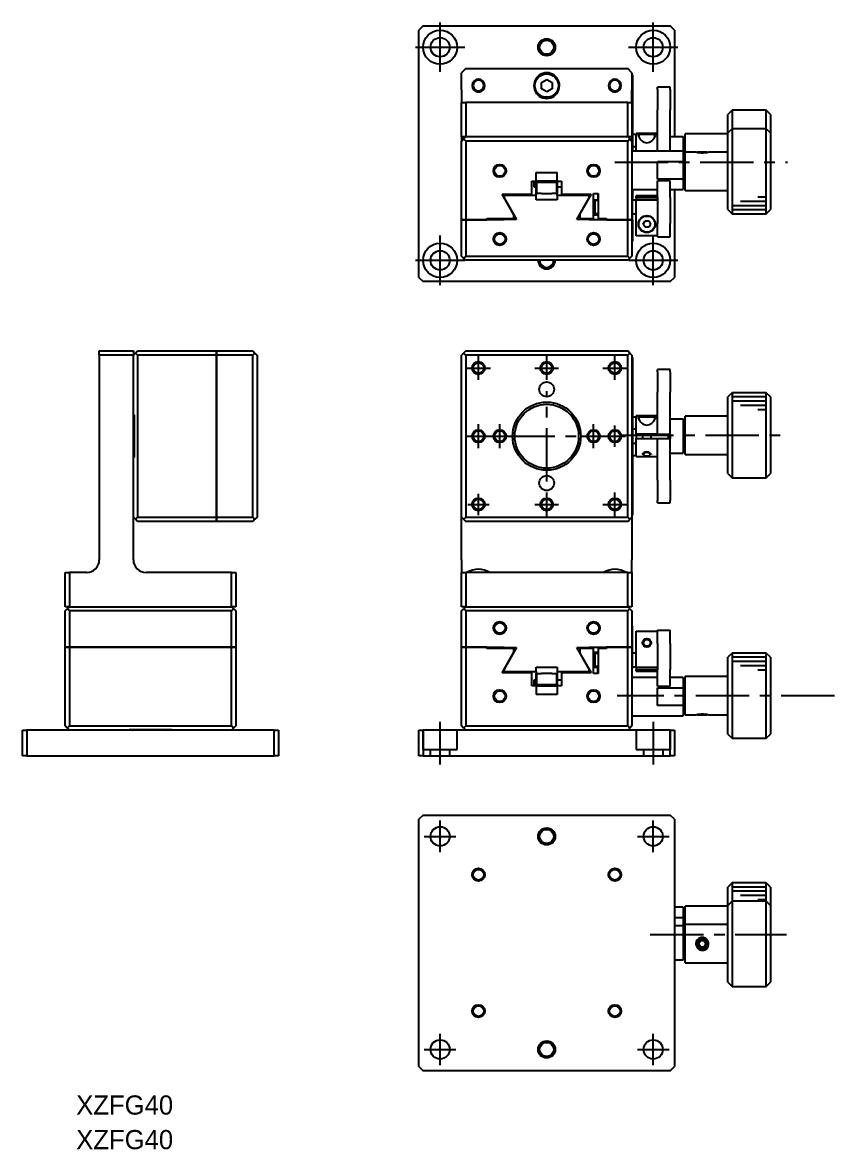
# Model space of a CAD drawing. Extents: x 18 to 393, y 10 to 274.
# Drawn here: x 18.3 to 208.8, y 9.7 to 274.1 of the extents above; entities that cross this region are included whole.
import ezdxf

# ---------------------------------------------------------------- set-up
doc = ezdxf.new("R2010")
doc.units = 0
doc.header["$LTSCALE"] = 10
doc.linetypes.add('CENTER', pattern=[2, 1.25, -0.25, 0.25, -0.25])
doc.linetypes.add('DASHED', pattern=[3.5, 2, -1.5])
doc.layers.get('0').update_dxf_attribs({"linetype": 'CONTINUOUS'})
doc.layers.add('CENTER', color=1, linetype='CENTER')
doc.styles.get("Standard").update_dxf_attribs({"font": 'FGP教科書体NT-M'})

msp = doc.modelspace()

# ---------------------------------------------------------------- linework, layer by layer
at = {"color": 7, "linetype": 'CONTINUOUS'}
for p, q in [((112.252978, 273.310288), (111.252978, 272.310288)), ((112.252978, 273.310288), (170.252978, 273.310288)), ((171.252978, 272.310288), (170.252978, 273.310288)), ((111.252978, 214.310288), (111.252978, 272.310288)), ((171.252978, 272.310288), (171.252978, 247.310288)), ((122.252978, 263.310288), (121.252978, 262.310288)), ((121.252978, 258.310288), (121.252978, 262.310288)), ((122.252978, 263.310288), (160.252978, 263.310288)), ((161.252978, 262.310288), (160.252978, 263.310288)), ((161.252978, 262.310288), (161.252978, 258.310288)), ((161.252978, 261.810288), (161.402978, 261.810288)), ((161.402978, 261.810288), (161.402978, 243.910288)), ((140.002978, 260.031975), (141.252978, 260.753663)), ((140.002978, 258.5886), (140.002978, 260.031975)), ((141.252978, 260.753663), (142.502978, 260.031975)), ((142.502978, 260.031975), (142.502978, 258.5886)), ((121.252978, 258.310288), (121.252978, 255.310288)), ((141.252978, 257.866912), (140.002978, 258.5886)), ((142.502978, 258.5886), (141.252978, 257.866912)), ((161.252978, 255.310288), (161.252978, 258.310288)), ((167.252978, 258.433707), (167.252978, 258.946049)), ((170.252978, 258.946049), (167.252978, 258.946049)), ((167.252978, 258.433707), (167.252978, 253.657324)), ((170.252978, 258.433707), (170.252978, 258.946049)), ((170.252978, 258.433707), (170.252978, 253.657324)), ((121.252978, 247.310288), (121.252978, 255.310288)), ((121.252978, 255.310288), (122.252978, 255.310288)), ((122.252978, 255.310288), (122.252978, 247.310288)), ((160.252978, 255.310288), (122.252978, 255.310288)), ((160.252978, 247.310288), (160.252978, 255.310288)), ((160.252978, 255.310288), (161.252978, 255.310288)), ((161.252978, 255.310288), (161.252978, 247.310288)), ((167.252978, 252.950846), (167.252978, 253.657324)), ((167.252978, 244.604383), (167.252978, 252.950846)), ((170.252978, 252.950846), (170.252978, 253.657324)), ((170.252978, 244.604383), (170.252978, 252.950846)), ((184.752978, 253.52242), (183.752978, 252.52242)), ((183.752978, 248.198156), (183.752978, 252.52242)), ((184.752978, 253.52242), (184.752978, 249.198156)), ((192.752978, 253.52242), (184.752978, 253.52242)), ((192.752978, 249.198156), (192.752978, 253.52242)), ((193.752978, 252.52242), (192.752978, 253.52242)), ((193.752978, 252.52242), (193.752978, 248.198156)), ((184.752978, 249.198156), (183.752978, 248.198156)), ((184.752978, 249.198156), (184.752978, 229.198156)), ((184.752978, 249.198156), (184.752978, 243.52242)), ((192.752978, 249.198156), (184.752978, 249.198156)), ((192.752978, 229.198156), (192.752978, 249.198156)), ((192.752978, 233.52242), (192.752978, 249.198156)), ((193.752978, 248.198156), (192.752978, 249.198156)), ((122.252978, 247.310288), (121.252978, 247.310288)), ((121.252978, 247.310288), (121.252978, 246.310288)), ((121.252978, 246.310288), (121.752978, 246.810288)), ((121.252978, 227.810288), (121.252978, 246.310288)), ((121.752978, 246.810288), (122.252978, 247.310288)), ((121.752978, 246.810288), (122.252978, 246.310288)), ((123.752978, 247.310288), (122.252978, 247.310288)), ((122.252978, 246.310288), (122.252978, 227.810288)), ((160.252978, 246.310288), (122.252978, 246.310288)), ((126.752978, 247.310288), (123.752978, 247.310288)), ((155.752978, 247.310288), (126.752978, 247.310288)), ((158.752978, 247.310288), (155.752978, 247.310288)), ((160.252978, 247.310288), (158.752978, 247.310288)), ((160.252978, 247.310288), (160.752978, 246.810288)), ((161.252978, 247.310288), (160.252978, 247.310288)), ((160.252978, 246.310288), (160.752978, 246.810288)), ((160.252978, 227.810288), (160.252978, 246.310288)), ((160.752978, 246.810288), (161.252978, 246.310288)), ((161.252978, 246.310288), (161.252978, 247.310288)), ((161.252978, 246.310288), (161.252978, 227.810288)), ((162.252978, 247.810288), (161.402978, 247.810288)), ((162.252978, 243.910288), (162.252978, 248.060288)), ((164.74949, 248.060288), (162.252978, 248.060288)), ((162.752978, 247.618677), (162.819025, 247.820454)), ((162.764022, 247.514913), (162.752978, 247.618677)), ((162.792268, 247.412618), (162.764022, 247.514913)), ((162.819025, 247.820454), (162.89875, 247.892743)), ((166.652978, 247.810288), (162.852978, 247.810288)), ((162.852978, 247.810288), (162.852978, 247.270634)), ((162.89875, 247.892743), (163.013231, 247.950903)), ((167.252978, 248.060288), (164.74949, 248.060288)), ((166.409094, 247.978302), (166.529865, 247.935398)), ((166.529865, 247.935398), (166.626479, 247.878909)), ((166.626479, 247.878909), (166.681657, 247.826885)), ((166.652978, 247.269395), (166.652978, 247.810288)), ((166.681657, 247.826885), (166.752978, 247.61871)), ((166.734225, 247.481027), (166.701473, 247.37911)), ((166.752978, 247.61871), (166.734225, 247.481027)), ((173.252978, 247.310288), (170.252978, 247.310288)), ((173.252978, 247.310288), (173.252978, 243.910288)), ((173.752978, 247.12242), (173.252978, 247.12242)), ((173.752978, 243.698156), (173.752978, 248.02242)), ((183.752978, 248.02242), (173.752978, 248.02242)), ((183.752978, 230.198156), (183.752978, 248.198156)), ((183.752978, 243.698156), (183.752978, 248.198156)), ((193.752978, 248.198156), (193.752978, 230.198156)), ((193.752978, 248.198156), (193.752978, 230.198156)), ((173.252978, 243.910288), (161.252978, 243.910288)), ((162.252978, 244.931288), (161.402978, 244.931288)), ((167.252978, 243.910288), (167.252978, 244.604383)), ((170.252978, 243.910288), (170.252978, 244.604383)), ((173.252978, 243.910288), (173.252978, 241.47184)), ((173.752978, 239.198156), (173.752978, 243.698156)), ((173.752978, 242.798156), (173.752978, 243.698156)), ((176.253528, 243.698156), (173.752978, 243.698156)), ((176.253754, 243.698156), (176.253528, 243.698156)), ((176.502978, 243.698156), (176.837977, 243.616835)), ((176.752978, 243.698156), (176.667308, 243.655321)), ((178.752978, 243.698156), (176.752978, 243.698156)), ((176.837977, 243.616835), (177.079986, 243.573132)), ((178.000719, 243.448156), (177.505302, 243.448156)), ((178.425941, 243.573128), (178.66798, 243.616835)), ((178.66798, 243.616835), (179.002978, 243.698156)), ((178.838653, 243.655318), (178.752978, 243.698156)), ((183.752978, 243.698156), (179.252973, 243.698156)), ((184.752978, 243.52242), (184.752978, 233.52242)), ((167.252978, 241.47184), (173.252978, 241.47184)), ((167.252978, 237.348735), (167.252978, 241.47184)), ((173.752978, 242.798156), (173.252978, 242.798156)), ((173.252978, 241.47184), (173.252978, 237.348735)), ((138.752978, 236.910288), (138.752978, 238.910288)), ((138.752978, 238.910288), (143.752978, 238.910288)), ((143.752978, 236.910288), (143.752978, 238.910288)), ((173.752978, 234.698156), (173.752978, 239.198156)), ((137.752978, 233.810288), (137.752978, 236.910288)), ((137.752978, 236.910288), (138.752978, 236.910288)), ((138.252978, 236.910288), (138.252978, 235.548156)), ((138.252978, 235.548156), (138.752978, 235.548156)), ((143.752978, 236.910288), (138.752978, 236.910288)), ((138.752978, 236.610288), (138.902978, 236.610288)), ((138.752978, 234.010288), (138.752978, 236.610288)), ((141.231695, 236.610288), (138.902978, 236.610288)), ((138.902978, 236.610288), (138.902978, 234.010288)), ((143.602978, 236.610288), (141.231695, 236.610288)), ((143.602978, 236.610288), (143.752978, 236.610288)), ((143.602978, 234.010288), (143.602978, 236.610288)), ((143.752978, 236.910288), (144.752978, 236.910288)), ((143.752978, 236.610288), (143.752978, 234.010288)), ((143.752978, 235.548156), (144.752978, 235.548156)), ((144.752978, 236.910288), (144.752978, 233.810288)), ((173.252978, 237.348735), (167.252978, 237.348735)), ((167.252978, 236.140688), (167.252978, 236.974288)), ((170.252978, 236.974288), (167.252978, 236.974288)), ((167.252978, 234.24292), (167.252978, 236.140688)), ((170.252978, 236.140688), (170.252978, 236.974288)), ((170.252978, 234.24292), (170.252978, 236.140688)), ((173.252978, 237.348735), (173.252978, 234.910288)), ((173.252978, 235.598156), (173.752978, 235.598156)), ((130.788876, 233.810288), (137.752978, 233.810288)), ((133.552978, 229.022723), (130.788876, 233.810288)), ((131.252978, 233.510288), (131.252978, 233.00666)), ((138.752978, 233.510288), (131.252978, 233.510288)), ((131.252978, 233.00666), (134.19537, 227.910288)), ((138.752978, 233.510288), (138.752978, 234.010288)), ((140.019082, 234.010288), (138.752978, 234.010288)), ((138.752978, 232.510288), (138.752978, 233.510288)), ((140.019082, 234.010288), (141.231695, 234.010288)), ((141.231695, 234.010288), (142.486874, 234.010288)), ((143.752978, 234.010288), (142.486874, 234.010288)), ((143.752978, 233.510288), (143.752978, 234.010288)), ((143.752978, 233.510288), (143.752978, 232.510288)), ((151.252978, 233.510288), (143.752978, 233.510288)), ((144.752978, 233.810288), (151.717079, 233.810288)), ((148.310586, 227.910288), (151.252978, 233.00666)), ((151.717079, 233.810288), (149.052978, 229.195928)), ((151.252978, 233.00666), (151.252978, 233.510288)), ((152.252978, 234.010288), (153.352978, 234.010288)), ((152.252978, 228.110288), (152.252978, 234.010288)), ((153.252978, 234.010288), (153.252978, 232.510288)), ((153.352978, 234.010288), (153.352978, 232.810283)), ((153.352978, 232.810283), (153.352978, 232.310288)), ((161.252978, 234.910288), (167.252978, 234.910288)), ((161.252978, 232.810288), (161.402978, 232.810288)), ((161.402978, 234.910288), (161.402978, 232.810288)), ((161.402978, 227.810288), (161.402978, 232.810288)), ((162.252978, 233.076527), (162.252978, 233.410288)), ((167.252978, 233.410288), (162.252978, 233.410288)), ((162.252978, 233.076527), (162.252978, 232.533188)), ((162.252978, 233.076527), (167.252978, 233.076527)), ((167.252978, 233.040635), (167.252978, 234.24292)), ((167.252978, 233.040635), (167.252978, 226.921856)), ((170.252978, 234.910288), (173.252978, 234.910288)), ((170.252978, 233.040635), (170.252978, 234.24292)), ((170.252978, 233.040635), (170.252978, 226.921856)), ((171.252978, 234.910288), (171.252978, 214.310288)), ((173.752978, 234.698156), (183.752978, 234.698156)), ((183.752978, 234.52242), (183.752978, 234.698156)), ((143.752978, 232.510288), (138.752978, 232.510288)), ((152.252978, 232.510288), (153.252978, 232.510288)), ((152.302978, 232.060288), (152.252978, 232.010288)), ((152.552978, 232.310288), (152.302978, 232.060288)), ((152.552978, 232.310288), (152.552978, 229.310288)), ((153.352958, 232.310288), (152.552978, 232.310288)), ((153.252978, 232.310288), (153.252978, 232.510288)), ((153.352978, 232.310288), (153.352978, 229.310288)), ((162.252978, 232.431288), (161.402978, 232.431288)), ((162.252978, 232.533188), (167.252978, 232.533188)), ((162.252978, 224.086677), (162.252978, 232.533188)), ((183.752978, 230.198156), (184.752978, 229.198156)), ((192.752978, 229.198156), (193.752978, 230.198156)), ((121.252978, 219.310288), (121.252978, 227.810288)), ((121.252978, 227.810288), (122.252978, 227.810288)), ((122.252978, 227.810288), (121.252978, 227.810288)), ((122.252978, 227.810288), (122.252978, 219.310288)), ((127.252978, 227.810288), (122.252978, 227.810288)), ((122.252978, 227.810288), (127.252978, 227.810288)), ((127.252978, 228.110288), (133.552978, 228.110288)), ((127.252978, 227.810288), (127.252978, 228.110288)), ((131.252978, 227.810288), (127.252978, 227.810288)), ((131.252978, 227.910288), (131.252978, 227.810288)), ((134.19537, 227.910288), (131.252978, 227.910288)), ((133.552978, 228.110288), (133.552978, 229.022723)), ((151.252978, 227.910288), (148.310586, 227.910288)), ((149.052978, 229.195928), (149.052978, 228.110288)), ((149.052978, 228.110288), (152.252978, 228.110288)), ((151.252978, 227.810288), (151.252978, 227.910288)), ((155.252978, 227.810288), (151.252978, 227.810288)), ((152.252978, 229.610288), (152.302978, 229.560288)), ((152.252978, 229.010288), (153.252978, 229.010288)), ((152.302978, 229.560288), (152.552978, 229.310288)), ((152.552978, 229.310288), (153.352958, 229.310288)), ((153.252978, 229.310288), (153.252978, 229.010288)), ((153.352978, 229.310288), (153.352978, 228.810293)), ((153.352978, 228.810293), (153.352978, 228.110288)), ((153.352978, 228.110288), (155.252978, 228.110288)), ((155.252978, 228.110288), (155.252978, 227.810288)), ((160.252978, 227.810288), (155.252978, 227.810288)), ((155.252978, 227.810288), (160.252978, 227.810288)), ((160.252978, 219.310288), (160.252978, 227.810288)), ((160.252978, 227.810288), (161.252978, 227.810288)), ((161.252978, 227.810288), (160.252978, 227.810288)), ((161.252978, 227.810288), (161.402978, 227.810288)), ((161.402978, 227.810288), (161.252978, 227.810288)), ((161.252978, 227.810288), (161.252978, 219.310288)), ((161.402978, 229.189288), (162.252978, 229.189288)), ((161.402978, 227.810288), (161.402978, 222.810288)), ((163.886952, 226.810288), (164.319965, 227.560288)), ((164.319965, 227.560288), (165.18599, 227.560288)), ((165.18599, 227.560288), (165.619003, 226.810288)), ((184.752978, 229.198156), (192.752978, 229.198156)), ((164.319965, 226.060288), (163.886952, 226.810288)), ((165.18599, 226.060288), (164.319965, 226.060288)), ((165.619003, 226.810288), (165.18599, 226.060288)), ((167.252978, 226.217087), (167.252978, 226.921856)), ((167.252978, 223.980659), (167.252978, 226.217087)), ((170.252978, 226.217087), (170.252978, 226.921856)), ((170.252978, 223.980659), (170.252978, 226.217087)), ((161.252978, 222.810288), (161.402978, 222.810288)), ((167.252978, 224.086677), (162.252978, 224.086677)), ((167.252978, 223.83535), (167.252978, 223.980659)), ((167.252978, 223.83535), (170.252978, 223.83535)), ((170.252978, 223.83535), (170.252978, 223.980659)), ((121.752978, 218.810288), (121.252978, 219.310288)), ((122.252978, 219.310288), (121.752978, 218.810288)), ((122.252978, 218.310288), (121.752978, 218.810288)), ((122.252978, 219.310288), (160.252978, 219.310288)), ((160.252978, 218.310288), (122.252978, 218.310288)), ((160.752978, 218.810288), (160.252978, 219.310288)), ((160.752978, 218.810288), (160.252978, 218.310288)), ((161.252978, 219.310288), (160.752978, 218.810288)), ((111.252978, 214.310288), (112.252978, 213.310288)), ((170.252978, 213.310288), (171.252978, 214.310288)), ((170.252978, 213.310288), (112.252978, 213.310288)), ((36.315379, 196.034716), (36.315379, 197.034716)), ((36.315379, 197.034716), (44.315379, 197.034716)), ((36.315379, 196.034716), (36.315379, 148.034716)), ((44.315379, 196.034716), (36.315379, 196.034716)), ((44.315379, 197.034716), (44.315379, 196.034716)), ((44.815379, 196.534716), (44.315379, 196.034716)), ((44.315379, 194.534716), (44.315379, 196.034716)), ((44.815379, 196.534716), (45.315379, 197.034716)), ((45.315379, 196.034716), (44.815379, 196.534716)), ((45.315379, 197.034716), (63.815379, 197.034716)), ((63.815379, 196.034716), (45.315379, 196.034716)), ((45.315379, 196.034716), (45.315379, 158.034716)), ((63.815379, 197.034716), (72.315379, 197.034716)), ((63.815379, 196.034716), (63.815379, 197.034716)), ((63.815379, 197.034716), (63.815379, 196.034716)), ((72.315379, 196.034716), (63.815379, 196.034716)), ((63.815379, 196.034716), (63.815379, 158.034716)), ((63.815379, 158.034716), (63.815379, 196.034716)), ((72.315379, 197.034716), (72.815379, 196.534716)), ((72.815379, 196.534716), (72.315379, 196.034716)), ((72.315379, 158.034716), (72.315379, 196.034716)), ((73.315379, 196.034716), (72.815379, 196.534716)), ((73.315379, 196.034716), (73.315379, 158.034716)), ((121.752978, 196.534716), (121.252978, 196.034716)), ((121.252978, 158.034716), (121.252978, 196.034716)), ((122.252978, 197.034716), (121.752978, 196.534716)), ((122.252978, 196.034716), (121.752978, 196.534716)), ((122.252978, 197.034716), (160.252978, 197.034716)), ((160.252978, 196.034716), (122.252978, 196.034716)), ((122.252978, 196.034716), (122.252978, 158.034716)), ((160.752978, 196.534716), (160.252978, 197.034716)), ((160.752978, 196.534716), (160.252978, 196.034716)), ((160.252978, 158.034716), (160.252978, 196.034716)), ((161.252978, 196.034716), (160.752978, 196.534716)), ((161.252978, 196.034716), (161.252978, 158.034716)), ((44.315379, 191.534716), (44.315379, 194.534716)), ((161.252978, 195.534716), (161.402978, 195.534716)), ((161.402978, 195.534716), (161.402978, 158.534716)), ((44.315379, 162.534716), (44.315379, 191.534716)), ((167.252978, 192.158135), (167.252978, 192.670476)), ((170.252978, 192.670476), (167.252978, 192.670476)), ((167.252978, 192.158135), (167.252978, 187.381752)), ((170.252978, 192.158135), (170.252978, 192.670476)), ((170.252978, 192.158135), (170.252978, 187.381752)), ((167.252978, 186.675274), (167.252978, 187.381752)), ((167.252978, 178.328811), (167.252978, 186.675274)), ((170.252978, 186.675274), (170.252978, 187.381752)), ((170.252978, 178.328811), (170.252978, 186.675274)), ((184.752978, 187.246848), (183.752978, 186.246848)), ((183.752978, 177.246848), (183.752978, 186.246848)), ((184.752978, 187.246848), (184.752978, 177.246848)), ((192.752978, 187.246848), (184.752978, 187.246848)), ((192.752978, 167.246848), (192.752978, 187.246848)), ((193.752978, 186.246848), (192.752978, 187.246848)), ((193.752978, 186.246848), (193.752978, 168.246848)), ((44.315379, 182.034716), (44.515379, 182.034716)), ((44.515379, 182.034716), (44.515379, 172.034716)), ((162.252978, 181.534716), (161.402978, 181.534716)), ((162.252978, 177.534716), (162.252978, 181.784716)), ((164.74949, 181.784716), (162.252978, 181.784716)), ((162.752978, 181.343105), (162.819025, 181.544882)), ((162.764022, 181.239341), (162.752978, 181.343105)), ((162.792268, 181.137045), (162.764022, 181.239341)), ((162.819025, 181.544882), (162.89875, 181.617171)), ((166.652978, 181.534716), (162.852978, 181.534716)), ((162.852978, 181.534716), (162.852978, 180.995061)), ((162.89875, 181.617171), (163.013231, 181.675331)), ((167.252978, 181.784716), (164.74949, 181.784716)), ((166.409094, 181.70273), (166.529865, 181.659826)), ((166.529865, 181.659826), (166.626479, 181.603337)), ((166.626479, 181.603337), (166.681657, 181.551313)), ((166.652978, 180.993823), (166.652978, 181.534716)), ((166.681657, 181.551313), (166.752978, 181.343138)), ((166.734225, 181.205455), (166.701473, 181.103538)), ((166.752978, 181.343138), (166.734225, 181.205455)), ((173.252978, 181.034716), (170.252978, 181.034716)), ((173.252978, 181.034716), (173.252978, 173.034716)), ((173.752978, 180.846848), (173.252978, 180.846848)), ((173.752978, 172.746848), (173.752978, 181.746848)), ((183.752978, 181.746848), (173.752978, 181.746848)), ((162.252978, 178.655716), (161.402978, 178.655716)), ((167.252978, 177.534716), (162.252978, 177.534716)), ((162.252978, 177.534716), (162.252978, 176.534716)), ((163.752978, 177.534716), (163.752978, 176.534716)), ((165.752978, 176.534735), (165.752978, 177.534716)), ((167.252978, 177.534716), (167.252978, 178.328811)), ((167.252978, 177.534716), (170.252978, 177.534716)), ((169.849851, 176.534716), (169.849851, 177.534716)), ((170.252978, 177.534716), (170.252978, 178.328811)), ((170.252978, 177.534716), (170.252978, 177.034716)), ((183.752978, 168.246848), (183.752978, 177.246848)), ((184.752978, 177.246848), (184.752978, 167.246848)), ((161.402978, 175.413716), (162.252978, 175.413716)), ((162.252978, 172.284716), (162.252978, 176.534716)), ((162.252978, 176.534716), (167.252978, 176.534716)), ((167.252978, 175.74062), (167.252978, 176.534716)), ((167.252978, 176.534716), (170.252978, 176.534716)), ((167.252978, 167.394157), (167.252978, 175.74062)), ((170.252978, 177.034716), (170.252978, 176.534716)), ((170.252978, 175.74062), (170.252978, 176.534716)), ((170.252978, 167.394157), (170.252978, 175.74062)), ((44.515379, 172.034716), (44.315379, 172.034716)), ((161.402978, 172.534716), (162.252978, 172.534716)), ((162.252978, 172.284716), (167.252978, 172.284716)), ((163.752983, 172.72632), (163.783414, 172.848612)), ((163.783414, 172.848612), (163.841401, 172.942137)), ((163.841401, 172.942137), (163.92469, 173.033786)), ((163.92469, 173.033786), (164.027546, 173.118634)), ((163.980876, 172.82983), (163.952978, 172.726304)), ((163.952978, 172.726304), (163.991605, 172.620773)), ((164.038937, 172.912885), (163.980876, 172.82983)), ((163.991605, 172.620773), (164.071443, 172.55557)), ((164.126671, 172.994429), (164.038937, 172.912885)), ((164.071443, 172.55557), (164.169927, 172.512225)), ((164.211334, 173.052139), (164.126671, 172.994429)), ((165.057737, 173.15441), (164.93358, 173.182703)), ((165.157667, 173.119848), (165.057737, 173.15441)), ((165.254538, 173.074721), (165.157667, 173.119848)), ((165.367257, 173.003604), (165.254538, 173.074721)), ((165.348815, 172.516702), (165.454554, 172.567946)), ((165.462135, 172.918342), (165.367257, 173.003604)), ((165.423588, 173.155925), (165.533491, 173.076027)), ((165.454554, 172.567946), (165.534096, 172.650249)), ((165.524245, 172.831384), (165.462135, 172.918342)), ((165.552978, 172.726294), (165.524245, 172.831384)), ((165.533491, 173.076027), (165.622404, 172.992166)), ((165.534096, 172.650249), (165.552978, 172.726294)), ((165.622404, 172.992166), (165.689222, 172.907473)), ((165.689222, 172.907473), (165.742228, 172.797223)), ((165.742228, 172.797223), (165.752973, 172.726294)), ((170.252978, 173.034716), (173.252978, 173.034716)), ((173.252978, 173.646848), (173.752978, 173.646848)), ((173.752978, 172.746848), (183.752978, 172.746848)), ((167.252978, 166.687679), (167.252978, 167.394157)), ((167.252978, 166.687679), (167.252978, 161.911297)), ((170.252978, 166.687679), (170.252978, 167.394157)), ((170.252978, 166.687679), (170.252978, 161.911297)), ((183.752978, 168.246848), (184.752978, 167.246848)), ((184.752978, 167.246848), (192.752978, 167.246848)), ((192.752978, 167.246848), (193.752978, 168.246848)), ((44.315379, 159.534716), (44.315379, 162.534716)), ((167.252978, 161.398955), (167.252978, 161.911297)), ((167.252978, 161.398955), (170.252978, 161.398955)), ((170.252978, 161.398955), (170.252978, 161.911297)), ((44.315379, 148.034716), (44.315379, 159.534716)), ((44.815379, 157.534716), (44.315379, 158.034716)), ((44.815379, 157.534716), (45.315379, 158.034716)), ((45.315379, 157.034716), (44.815379, 157.534716)), ((45.315379, 158.034716), (63.815379, 158.034716)), ((63.815379, 157.034716), (45.315379, 157.034716)), ((63.815379, 157.034716), (63.815379, 158.034716)), ((63.815379, 158.034716), (72.315379, 158.034716)), ((63.815379, 158.034716), (63.815379, 157.034716)), ((72.315379, 157.034716), (63.815379, 157.034716)), ((72.315379, 158.034716), (72.815379, 157.534716)), ((72.815379, 157.534716), (72.315379, 157.034716)), ((73.315379, 158.034716), (72.815379, 157.534716)), ((121.252978, 158.034716), (121.752978, 157.534716)), ((121.252978, 148.034716), (121.252978, 158.034716)), ((122.252978, 158.034716), (121.752978, 157.534716)), ((121.752978, 157.534716), (122.252978, 157.034716)), ((122.252978, 158.034716), (160.252978, 158.034716)), ((160.252978, 157.034716), (122.252978, 157.034716)), ((160.752978, 157.534716), (160.252978, 158.034716)), ((160.252978, 157.034716), (160.752978, 157.534716)), ((160.752978, 157.534716), (161.252978, 158.034716)), ((161.402978, 158.534716), (161.252978, 158.534716)), ((161.252978, 158.034716), (161.252978, 148.034716)), ((121.252978, 148.034716), (121.252978, 145.034716)), ((161.252978, 145.034716), (161.252978, 148.034716)), ((28.315379, 137.034716), (28.315379, 145.034716)), ((28.315379, 145.034716), (29.315379, 145.034716)), ((29.315379, 145.034716), (29.315379, 137.034716)), ((33.315379, 145.034716), (29.315379, 145.034716)), ((67.315379, 145.034716), (47.315379, 145.034716)), ((67.315379, 137.034716), (67.315379, 145.034716)), ((67.315379, 145.034716), (68.315379, 145.034716)), ((68.315379, 145.034716), (68.315379, 137.034716)), ((121.252978, 137.034716), (121.252978, 145.034716)), ((121.252978, 145.034716), (122.252978, 145.034716)), ((122.252978, 145.034716), (122.252978, 137.034716)), ((160.252978, 145.034716), (122.252978, 145.034716)), ((122.510408, 145.04256), (122.424551, 145.034716)), ((128.081405, 145.034716), (127.954613, 145.050195)), ((154.458229, 145.036086), (154.424551, 145.034716)), ((154.587783, 145.058551), (154.458229, 145.036086)), ((160.081405, 145.034716), (159.929178, 145.05606)), ((160.252978, 137.034716), (160.252978, 145.034716)), ((160.252978, 145.034716), (161.252978, 145.034716)), ((161.252978, 145.034716), (161.252978, 137.034716)), ((29.315379, 137.034716), (28.315379, 137.034716)), ((28.315379, 136.034716), (28.815379, 136.534716)), ((28.315379, 127.534716), (28.315379, 136.034716)), ((29.315379, 137.034716), (28.815379, 136.534716)), ((28.815379, 136.534716), (29.315379, 136.034716)), ((29.315379, 137.034716), (67.315379, 137.034716)), ((67.315379, 136.034716), (29.315379, 136.034716)), ((29.315379, 136.034716), (29.315379, 127.534716)), ((68.315379, 137.034716), (67.315379, 137.034716)), ((67.315379, 137.034716), (67.815379, 136.534716)), ((67.315379, 136.034716), (67.815379, 136.534716)), ((67.315379, 127.534716), (67.315379, 136.034716)), ((67.815379, 136.534716), (68.315379, 136.034716)), ((68.315379, 136.034716), (68.315379, 127.534716)), ((122.252978, 137.034716), (121.252978, 137.034716)), ((121.252978, 136.034716), (121.752978, 136.534716)), ((121.252978, 127.534716), (121.252978, 136.034716)), ((122.252978, 137.034716), (121.752978, 136.534716)), ((121.752978, 136.534716), (122.252978, 136.034716)), ((122.252978, 137.034716), (160.252978, 137.034716)), ((160.252978, 136.034716), (122.252978, 136.034716)), ((122.252978, 136.034716), (122.252978, 127.534716)), ((161.252978, 137.034716), (160.252978, 137.034716)), ((160.752978, 136.534716), (160.252978, 137.034716)), ((160.252978, 136.034716), (160.752978, 136.534716)), ((160.252978, 127.534716), (160.252978, 136.034716)), ((160.752978, 136.534716), (161.252978, 136.034716)), ((161.252978, 136.034716), (161.252978, 127.534716)), ((161.402978, 132.534716), (161.252978, 132.534716)), ((161.402978, 127.534716), (161.402978, 132.534716)), ((162.252978, 131.258326), (167.252978, 131.258326)), ((162.252978, 122.811815), (162.252978, 131.258326)), ((167.252978, 131.509653), (170.252978, 131.509653)), ((167.252978, 131.364345), (167.252978, 131.509653)), ((167.252978, 129.127917), (167.252978, 131.364345)), ((170.252978, 131.364345), (170.252978, 131.509653)), ((170.252978, 129.127917), (170.252978, 131.364345)), ((29.315379, 127.534716), (28.315379, 127.534716)), ((28.315379, 109.034716), (28.315379, 127.534716)), ((28.315379, 127.534716), (29.315379, 127.534716)), ((29.315379, 127.534716), (67.315379, 127.534716)), ((67.315379, 127.534716), (29.315379, 127.534716)), ((29.315379, 127.534716), (29.315379, 109.034716)), ((68.315379, 127.534716), (67.315379, 127.534716)), ((67.315379, 109.034716), (67.315379, 127.534716)), ((67.315379, 127.534716), (68.315379, 127.534716)), ((68.315379, 127.534716), (68.315379, 109.034716)), ((122.252978, 127.534716), (121.252978, 127.534716)), ((121.252978, 109.034716), (121.252978, 127.534716)), ((121.252978, 127.534716), (122.252978, 127.534716)), ((122.252978, 127.534716), (127.252978, 127.534716)), ((122.252978, 127.534716), (122.252978, 109.034716)), ((127.252978, 127.534716), (122.252978, 127.534716)), ((127.252978, 127.534716), (131.252978, 127.534716)), ((127.252978, 127.234716), (127.252978, 127.534716)), ((133.552978, 127.234716), (127.252978, 127.234716)), ((131.252978, 127.534716), (131.252978, 127.434716)), ((134.19537, 127.434716), (131.252978, 122.338343)), ((131.252978, 127.434716), (134.19537, 127.434716)), ((133.552978, 126.32228), (133.552978, 127.234716)), ((148.310586, 127.434716), (151.252978, 127.434716)), ((151.252978, 122.338343), (148.310586, 127.434716)), ((149.052978, 127.234716), (149.052978, 126.149075)), ((152.252978, 127.234716), (149.052978, 127.234716)), ((151.252978, 127.434716), (151.252978, 127.534716)), ((151.252978, 127.534716), (155.252978, 127.534716)), ((152.252978, 121.334716), (152.252978, 127.234716)), ((153.352978, 127.234716), (153.352978, 126.534711)), ((155.252978, 127.234716), (153.352978, 127.234716)), ((155.252978, 127.534716), (160.252978, 127.534716)), ((155.252978, 127.534716), (155.252978, 127.234716)), ((160.252978, 127.534716), (155.252978, 127.534716)), ((161.252978, 127.534716), (160.252978, 127.534716)), ((160.252978, 109.034716), (160.252978, 127.534716)), ((160.252978, 127.534716), (161.252978, 127.534716)), ((161.252978, 127.534716), (161.402978, 127.534716)), ((161.252978, 127.534716), (161.402978, 127.534716)), ((161.252978, 127.534716), (161.252978, 109.034716)), ((161.402978, 122.534716), (161.402978, 127.534716)), ((167.252978, 128.423148), (167.252978, 129.127917)), ((167.252978, 128.423148), (167.252978, 122.304369)), ((170.252978, 128.423148), (170.252978, 129.127917)), ((170.252978, 128.423148), (170.252978, 122.304369)), ((130.788876, 121.534716), (133.552978, 126.32228)), ((149.052978, 126.149075), (151.717079, 121.534716)), ((152.252978, 126.334716), (153.252978, 126.334716)), ((152.302978, 125.784716), (152.252978, 125.734716)), ((152.552978, 126.034716), (152.302978, 125.784716)), ((152.552978, 126.034716), (152.552978, 123.034716)), ((153.352958, 126.034716), (152.552978, 126.034716)), ((153.252978, 126.334716), (153.252978, 126.034716)), ((153.352978, 126.534711), (153.352978, 126.034716)), ((153.352978, 126.034716), (153.352978, 123.034716)), ((162.252978, 126.155716), (161.402978, 126.155716)), ((184.752978, 126.146848), (183.752978, 125.146848)), ((183.752978, 107.146848), (183.752978, 125.146848)), ((183.752978, 120.646848), (183.752978, 125.146848)), ((184.752978, 126.146848), (184.752978, 106.146848)), ((192.752978, 126.146848), (184.752978, 126.146848)), ((192.752978, 106.146848), (192.752978, 126.146848)), ((193.752978, 125.146848), (192.752978, 126.146848)), ((193.752978, 125.146848), (193.752978, 107.146848)), ((131.252978, 122.338343), (131.252978, 121.834716)), ((131.252978, 121.834716), (138.752978, 121.834716)), ((138.752978, 122.834716), (143.752978, 122.834716)), ((138.752978, 121.834716), (138.752978, 122.834716)), ((138.752978, 121.834716), (138.752978, 121.334716)), ((143.752978, 122.834716), (143.752978, 121.834716)), ((143.752978, 121.834716), (143.752978, 121.334716)), ((143.752978, 121.834716), (151.252978, 121.834716)), ((151.252978, 121.834716), (151.252978, 122.338343)), ((152.252978, 123.334716), (152.302978, 123.284716)), ((152.252978, 122.834716), (153.252978, 122.834716)), ((152.302978, 123.284716), (152.552978, 123.034716)), ((152.552978, 123.034716), (153.352958, 123.034716)), ((153.252978, 122.834716), (153.252978, 123.034716)), ((153.252978, 121.334716), (153.252978, 122.834716)), ((153.352978, 123.034716), (153.352978, 122.534721)), ((153.352978, 122.534721), (153.352978, 121.334716)), ((161.252978, 122.534716), (161.402978, 122.534716)), ((161.402978, 122.913716), (162.252978, 122.913716)), ((162.252978, 122.811815), (162.252978, 122.268476)), ((162.252978, 122.811815), (167.252978, 122.811815)), ((162.252978, 122.268476), (167.252978, 122.268476)), ((162.252978, 121.934716), (162.252978, 122.268476)), ((162.252978, 121.934716), (167.252978, 121.934716)), ((167.252978, 121.102084), (167.252978, 122.304369)), ((170.252978, 121.102084), (170.252978, 122.304369)), ((137.752978, 121.534716), (130.788876, 121.534716)), ((137.752978, 118.434716), (137.752978, 121.534716)), ((138.252978, 119.796848), (138.252978, 118.434716)), ((138.252978, 119.796848), (138.252978, 118.434716)), ((138.752978, 119.796848), (138.252978, 119.796848)), ((138.752978, 121.334716), (140.019082, 121.334716)), ((138.752978, 118.734716), (138.752978, 121.334716)), ((138.902978, 121.334716), (138.902978, 118.734716)), ((142.486874, 121.334716), (140.019082, 121.334716)), ((142.486874, 121.334716), (143.752978, 121.334716)), ((143.602978, 118.734716), (143.602978, 121.334716)), ((143.752978, 121.334716), (143.752978, 118.734716)), ((144.752978, 119.796848), (143.752978, 119.796848)), ((144.752978, 121.534716), (144.752978, 118.434716)), ((151.717079, 121.534716), (144.752978, 121.534716)), ((153.352978, 121.334716), (152.252978, 121.334716)), ((167.252978, 120.434716), (161.252978, 120.434716)), ((167.252978, 119.204316), (167.252978, 121.102084)), ((167.252978, 118.370716), (167.252978, 119.204316)), ((170.252978, 119.204316), (170.252978, 121.102084)), ((173.252978, 120.434716), (170.252978, 120.434716)), ((170.252978, 118.370716), (170.252978, 119.204316)), ((173.252978, 120.434716), (173.252978, 117.996268)), ((173.752978, 119.746848), (173.252978, 119.746848)), ((173.752978, 119.746848), (173.752978, 120.646848)), ((173.752978, 111.646848), (173.752978, 120.646848)), ((183.752978, 120.646848), (173.752978, 120.646848)), ((183.752978, 111.646848), (183.752978, 120.646848)), ((138.752978, 118.434716), (137.752978, 118.434716)), ((138.902978, 118.734716), (138.752978, 118.734716)), ((138.752978, 118.434716), (138.752978, 116.434716)), ((138.752978, 118.434716), (143.752978, 118.434716)), ((143.752978, 116.434716), (138.752978, 116.434716)), ((138.902978, 118.734716), (143.602978, 118.734716)), ((143.752978, 118.734716), (143.602978, 118.734716)), ((143.752978, 118.434716), (143.752978, 116.434716)), ((144.752978, 118.434716), (143.752978, 118.434716)), ((167.252978, 118.370716), (170.252978, 118.370716)), ((167.252978, 117.996268), (173.252978, 117.996268)), ((167.252978, 113.873163), (167.252978, 117.996268)), ((173.252978, 117.996268), (173.252978, 113.873163)), ((173.252978, 113.873163), (167.252978, 113.873163)), ((173.252978, 113.873163), (173.252978, 111.434716)), ((161.252978, 111.434716), (173.252978, 111.434716)), ((173.252978, 112.546848), (173.752978, 112.546848)), ((173.752978, 111.646848), (173.752978, 112.546848)), ((173.752978, 111.646848), (176.252983, 111.646848)), ((176.253037, 111.646848), (176.25362, 111.646848)), ((177.080045, 111.77188), (176.502978, 111.646848)), ((176.667303, 111.689685), (176.752978, 111.646848)), ((176.752978, 111.646848), (177.762034, 111.646848)), ((177.503412, 111.896848), (177.766563, 111.896848)), ((177.762034, 111.646848), (178.752978, 111.646848)), ((177.766563, 111.896848), (178.002817, 111.896848)), ((178.800618, 111.698809), (178.425727, 111.771909)), ((178.752978, 111.646848), (178.838656, 111.689687)), ((179.002978, 111.646848), (178.800618, 111.698809)), ((179.252973, 111.646848), (183.752978, 111.646848)), ((183.752978, 107.146848), (183.752978, 111.646848)), ((28.815379, 108.534716), (28.315379, 109.034716)), ((29.315379, 109.034716), (28.815379, 108.534716)), ((28.815379, 108.534716), (29.315379, 108.034716)), ((29.315379, 109.034716), (67.315379, 109.034716)), ((67.815379, 108.534716), (67.315379, 109.034716)), ((67.815379, 108.534716), (67.315379, 108.034716)), ((68.315379, 109.034716), (67.815379, 108.534716)), ((121.752978, 108.534716), (121.252978, 109.034716)), ((122.252978, 109.034716), (121.752978, 108.534716)), ((121.752978, 108.534716), (122.252978, 108.034716)), ((122.252978, 109.034716), (160.252978, 109.034716)), ((160.752978, 108.534716), (160.252978, 109.034716)), ((160.252978, 108.034716), (160.752978, 108.534716)), ((161.252978, 109.034716), (160.752978, 108.534716)), ((18.315379, 102.034716), (18.315379, 108.034716)), ((18.315379, 108.034716), (19.315379, 108.034716)), ((19.315379, 108.034716), (19.315379, 102.034716)), ((77.315379, 108.034716), (19.315379, 108.034716)), ((43.315379, 108.234716), (53.315379, 108.234716)), ((43.315379, 108.034716), (43.315379, 108.234716)), ((53.315379, 108.234716), (53.315379, 108.034716)), ((77.315379, 102.034716), (77.315379, 108.034716)), ((77.315379, 108.034716), (78.315379, 108.034716)), ((78.315379, 108.034716), (78.315379, 102.034716)), ((111.252978, 102.034716), (111.252978, 108.034716)), ((111.252978, 108.034716), (112.252978, 108.034716)), ((112.252978, 108.034716), (112.252978, 102.034716)), ((170.252978, 108.034716), (112.252978, 108.034716)), ((170.252978, 102.034716), (170.252978, 108.034716)), ((170.252978, 108.034716), (171.252978, 108.034716)), ((171.252978, 108.034716), (171.252978, 102.034716)), ((183.752978, 107.146848), (184.752978, 106.146848)), ((184.752978, 106.146848), (192.752978, 106.146848)), ((192.752978, 106.146848), (193.752978, 107.146848)), ((19.315379, 102.034716), (18.315379, 102.034716)), ((19.315379, 102.034716), (77.315379, 102.034716)), ((78.315379, 102.034716), (77.315379, 102.034716)), ((112.252978, 102.034716), (111.252978, 102.034716)), ((112.252978, 102.034716), (170.252978, 102.034716)), ((171.252978, 102.034716), (170.252978, 102.034716)), ((112.252978, 88.131828), (111.252978, 87.131828)), ((112.252978, 88.131828), (170.252978, 88.131828)), ((171.252978, 87.131828), (170.252978, 88.131828)), ((111.252978, 29.131828), (111.252978, 87.131828)), ((171.252978, 87.131828), (171.252978, 29.131828)), ((184.752978, 72.24396), (183.752978, 71.24396)), ((184.752978, 72.24396), (184.752978, 67.919696)), ((192.752978, 72.24396), (184.752978, 72.24396)), ((192.752978, 67.919696), (192.752978, 72.24396)), ((193.752978, 71.24396), (192.752978, 72.24396)), ((183.752978, 66.919696), (183.752978, 71.24396)), ((183.752978, 66.919696), (183.752978, 71.24396)), ((193.752978, 71.24396), (193.752978, 66.919696)), ((173.252978, 66.531828), (171.252978, 66.531828)), ((173.252978, 66.531828), (173.252978, 64.093381)), ((173.752978, 65.945225), (173.752978, 66.74396)), ((173.752978, 62.419696), (173.752978, 66.74396)), ((183.752978, 66.74396), (173.752978, 66.74396)), ((184.752978, 67.919696), (183.752978, 66.919696)), ((183.752978, 62.419696), (183.752978, 66.919696)), ((183.752978, 66.74396), (183.752978, 66.919696)), ((183.752978, 48.919696), (183.752978, 66.919696)), ((183.752978, 62.419696), (183.752978, 66.74396)), ((184.752978, 67.919696), (184.752978, 52.24396)), ((184.752978, 67.919696), (184.752978, 47.919696)), ((192.752978, 67.919696), (184.752978, 67.919696)), ((192.752978, 52.24396), (192.752978, 67.919696)), ((192.752978, 57.919696), (192.752978, 67.919696)), ((193.752978, 66.919696), (192.752978, 67.919696)), ((193.752978, 66.919696), (193.752978, 55.871629)), ((193.752978, 66.919696), (193.752978, 57.919696)), ((171.252978, 64.093381), (173.252978, 64.093381)), ((173.752978, 65.84396), (173.252978, 65.84396)), ((173.252978, 64.093381), (173.252978, 62.131828)), ((173.252978, 62.131828), (171.252978, 62.131828)), ((173.252978, 62.131828), (173.252978, 54.131828)), ((173.752978, 61.519696), (173.252978, 61.519696)), ((173.752978, 61.519696), (173.752978, 62.419696)), ((173.752978, 53.419696), (173.752978, 62.419696)), ((183.752978, 62.419696), (173.752978, 62.419696)), ((176.886988, 57.927539), (177.326775, 58.673587)), ((177.326775, 58.673587), (178.192765, 58.665744)), ((178.192765, 58.665744), (178.618968, 57.911853)), ((178.618968, 57.911853), (178.192765, 58.665744)), ((176.504597, 57.9833), (176.502978, 57.919696)), ((176.502978, 57.919696), (176.504385, 57.860404)), ((177.31319, 57.173649), (176.886988, 57.927539)), ((178.17918, 57.165805), (177.31319, 57.173649)), ((178.618968, 57.911853), (178.17918, 57.165805)), ((178.17918, 57.165805), (178.618968, 57.911853)), ((178.995984, 58.051744), (178.980749, 58.154383)), ((179.002938, 57.909681), (178.995984, 58.051744)), ((192.752978, 47.919696), (192.752978, 57.919696)), ((193.752978, 57.919696), (193.752978, 48.919696)), ((193.752978, 55.871629), (193.752978, 53.24396)), ((171.252978, 54.131828), (173.252978, 54.131828)), ((173.252978, 54.319696), (173.752978, 54.319696)), ((173.752978, 53.419696), (183.752978, 53.419696)), ((183.752978, 53.24396), (183.752978, 53.419696)), ((183.752978, 53.24396), (183.752978, 53.419696)), ((183.752978, 48.919696), (184.752978, 47.919696)), ((184.752978, 47.919696), (192.752978, 47.919696)), ((192.752978, 47.919696), (193.752978, 48.919696)), ((111.252978, 29.131828), (112.252978, 28.131828)), ((170.252978, 28.131828), (171.252978, 29.131828)), ((170.252978, 28.131828), (112.252978, 28.131828))]:
    msp.add_line(p, q, dxfattribs=at)
at = {"color": 3, "linetype": 'CONTINUOUS'}
for p, q in [((176.684928, 243.573169), (176.252983, 243.698156)), ((177.508103, 243.447859), (176.684928, 243.573169)), ((177.999709, 243.447966), (177.508103, 243.447859)), ((178.821015, 243.573166), (177.999709, 243.447966)), ((179.252973, 243.698156), (178.821015, 243.573166)), ((190.752978, 233.198156), (192.752978, 233.198156)), ((184.752978, 231.198156), (192.752978, 231.198156)), ((184.752978, 230.198156), (192.752978, 230.198156)), ((186.752978, 232.198156), (192.752978, 232.198156)), ((192.752978, 186.246848), (184.752978, 186.246848)), ((192.752978, 185.246848), (184.752978, 185.246848)), ((192.752978, 184.246848), (186.752978, 184.246848)), ((192.752978, 183.246848), (190.752978, 183.246848)), ((192.752978, 125.146848), (184.752978, 125.146848)), ((192.752978, 124.146848), (184.752978, 124.146848)), ((192.752978, 123.146848), (186.752978, 123.146848)), ((192.752978, 122.146848), (190.752978, 122.146848)), ((176.252983, 111.646848), (176.684978, 111.771846)), ((176.684978, 111.771846), (177.50341, 111.896871)), ((177.50341, 111.896871), (178.002816, 111.896855)), ((178.002816, 111.896855), (178.820993, 111.771842)), ((178.820993, 111.771842), (179.02274, 111.718269)), ((179.02274, 111.718269), (179.252973, 111.646848)), ((192.752978, 71.24396), (184.752978, 71.24396)), ((192.752978, 70.24396), (184.752978, 70.24396)), ((192.752978, 69.24396), (186.752978, 69.24396)), ((192.752978, 68.24396), (190.752978, 68.24396)), ((177.780832, 59.419437), (177.504967, 59.399051)), ((178.00365, 59.398602), (177.780832, 59.419437)), ((176.252978, 57.919696), (176.254522, 57.851641))]:
    msp.add_line(p, q, dxfattribs=at)
at = {"color": 3, "linetype": 'DASHED'}
for p, q in [((112.252978, 103.534716), (112.252978, 108.034716)), ((120.252978, 103.534716), (120.252978, 108.034716)), ((162.252978, 108.034716), (162.252978, 103.534716)), ((170.252978, 108.034716), (170.252978, 103.534716)), ((112.252978, 103.534716), (120.252978, 103.534716)), ((114.002978, 102.034716), (114.002978, 103.534716)), ((118.502978, 102.034716), (118.502978, 103.534716)), ((162.252978, 103.534716), (170.252978, 103.534716)), ((164.002978, 103.534716), (164.002978, 102.034716)), ((168.502978, 103.534716), (168.502978, 102.034716))]:
    msp.add_line(p, q, dxfattribs=at)
at = {"color": 7, "linetype": 'CONTINUOUS'}
for centre, radius in [((116.252978, 268.310288), 4), ((116.252978, 268.310288), 2.25), ((141.252978, 268.310288), 1.65), ((166.252978, 268.310288), 4), ((166.252978, 268.310288), 2.25), ((141.252978, 259.310288), 2.75), ((130.252978, 239.310288), 1.25), ((152.252978, 239.310288), 1.25), ((164.752984, 226.810172), 1.999994), ((164.752978, 226.810288), 1.9), ((116.252978, 218.310288), 4), ((130.252978, 223.310288), 1.25), ((152.252978, 223.310288), 1.25), ((166.252978, 218.310288), 4), ((116.252978, 218.310288), 2.25), ((166.252978, 218.310288), 2.25), ((125.252978, 193.034716), 1.25), ((141.252978, 193.034716), 1.25), ((157.252978, 193.034716), 1.25), ((141.252978, 188.034716), 1.75), ((141.252978, 177.034716), 7.5), ((125.252978, 177.034716), 1.25), ((130.252978, 177.034716), 1.25), ((152.252978, 177.034716), 1.25), ((157.252978, 177.034716), 1.25), ((141.252978, 166.034716), 1.75), ((125.252978, 161.034716), 1.25), ((141.252978, 161.034716), 1.25), ((157.252978, 161.034716), 1.25), ((130.252978, 132.034716), 1.25), ((152.252978, 132.034716), 1.25), ((164.753029, 128.534929), 0.799949), ((130.252978, 116.034716), 1.25), ((152.252978, 116.034716), 1.25), ((116.252978, 83.131828), 2.25), ((141.252978, 83.131828), 1.65), ((166.252978, 83.131828), 2.25), ((125.252978, 74.131828), 1.25), ((157.252978, 74.131828), 1.25), ((177.752978, 57.919696), 1), ((125.252978, 42.131828), 1.25), ((157.252978, 42.131828), 1.25), ((116.252978, 33.131828), 2.25), ((141.252978, 33.131828), 1.65), ((166.252978, 33.131828), 2.25)]:
    msp.add_circle(centre, radius, dxfattribs=at)
at = {"color": 3, "linetype": 'CONTINUOUS'}
for centre, radius in [((141.252978, 268.310288), 2), ((130.252978, 239.310288), 1.5), ((152.252978, 239.310288), 1.5), ((130.252978, 223.310288), 1.5), ((152.252978, 223.310288), 1.5), ((125.252978, 193.034716), 1.5), ((141.252978, 193.034716), 1.5), ((157.252978, 193.034716), 1.5), ((141.252978, 177.034716), 8), ((125.252978, 177.034716), 1.5), ((130.252978, 177.034716), 1.5), ((152.252978, 177.034716), 1.5), ((157.252978, 177.034716), 1.5), ((125.252978, 161.034716), 1.5), ((141.252978, 161.034716), 1.5), ((157.252978, 161.034716), 1.5), ((130.252978, 132.034716), 1.5), ((152.252978, 132.034716), 1.5), ((164.752952, 128.534677), 0.999974), ((130.252978, 116.034716), 1.5), ((152.252978, 116.034716), 1.5), ((141.252978, 83.131828), 2), ((125.252978, 74.131828), 1.5), ((157.252978, 74.131828), 1.5), ((125.252978, 42.131828), 1.5), ((157.252978, 42.131828), 1.5), ((141.252978, 33.131828), 2)]:
    msp.add_circle(centre, radius, dxfattribs=at)
at = {"color": 7, "linetype": 'CONTINUOUS'}
for centre, radius, start, end in [((141.252978, 259.310288), 3, 340.528779, 199.471221), ((125.252978, 259.310288), 1.25, 306.869898, 233.130102), ((157.252978, 259.310288), 1.25, 306.869898, 233.130102), ((125.252978, 259.31033), 1.250034, 233.131271, 306.868729), ((141.252978, 259.310288), 3, 199.471221, 340.528779), ((157.252978, 259.31033), 1.250034, 233.131271, 306.868729), ((165.150459, 248.396236), 2.555107, 202.64135204, 261.08073553), ((164.290067, 241.443934), 6.63106, 86.18343603, 101.10186012), ((165.149745, 239.414249), 8.656151, 81.63457427, 92.76983288), ((164.358528, 248.394795), 2.553626, 278.91608983, 336.56288184), ((141.252978, 218.310288), 1.65, 180, 0), ((52.427511, 177.246848), 9, 151.537086, 154.335826), ((165.150458, 182.120663), 2.555106, 202.6413701, 261.0807536), ((164.290067, 175.168362), 6.63106, 86.18343603, 101.10186012), ((165.149745, 173.138677), 8.656151, 81.63457427, 92.76983288), ((164.358528, 182.119223), 2.553626, 278.91608983, 336.56288184), ((166.252978, 177.034716), 4, 0, 7.180756), ((166.252978, 177.034716), 4, 352.819244, 0), ((52.427511, 177.246848), 9, 205.664174, 208.462914), ((164.753082, 172.107231), 1.244724, 57.40625655, 125.65397939), ((164.718493, 174.504912), 2.066815, 254.60831523, 271.57165617), ((164.753107, 172.118114), 1.079778, 80.37847553, 120.11547847), ((164.799039, 174.415935), 1.977204, 269.3085863, 286.14428127), ((33.315379, 148.034716), 3, 270, 0), ((47.315379, 148.034716), 3, 180, 270), ((125.238892, 140.495716), 5.30268, 59.19344598, 120.96725811), ((157.256409, 140.616077), 5.182387, 58.95301467, 120.99354469), ((48.103247, 116.146848), 9, 241.537086, 244.335826), ((48.103247, 116.146848), 9, 295.664174, 298.462914), ((177.752979, 57.919695), 1.250001, 106.01648695, 177.08330996), ((177.752978, 57.919697), 1.249999, 57.41960981, 106.01646297), ((177.752978, 57.919696), 1.5, 89.481089, 99.516787), ((177.752978, 57.919696), 1.5, 87.318435, 89.481089), ((177.752978, 57.919696), 1.5, 80.379936, 87.318435), ((177.752974, 57.919693), 1.250004, 10.82158785, 57.41958322), ((177.752978, 57.919695), 1.25, 182.71873506, 275.63070935), ((177.752972, 57.919713), 1.250017, 275.63087382, 302.57170086), ((177.752978, 57.919696), 1.25, 302.571898, 359.540949)]:
    msp.add_arc(centre, radius, start, end, dxfattribs=at)
at = {"color": 3, "linetype": 'CONTINUOUS'}
for centre, radius, start, end in [((125.252978, 259.310288), 1.5, 318.189685, 221.810315), ((157.252978, 259.310288), 1.5, 318.189685, 221.810315), ((125.252978, 259.310744), 1.500305, 221.823315, 318.176685), ((157.252978, 259.310744), 1.500305, 221.823315, 318.176685), ((141.252978, 218.310288), 2, 180, 0), ((177.753226, 57.919486), 1.500248, 99.525041, 179.99199), ((177.752978, 57.919696), 1.25, 57.419815, 177.083376), ((177.752938, 57.919703), 1.5, 260.653675, 80.378353), ((177.753073, 57.919781), 1.500099, 182.603499, 260.649056), ((177.752978, 57.919696), 1.25, 177.083376, 182.718658), ((177.752978, 57.919696), 1.25, 182.718658, 302.57159)]:
    msp.add_arc(centre, radius, start, end, dxfattribs=at)
at = {"layer": 'CENTER', "color": 1, "linetype": 'CENTER'}
for p, q in [((116.252978, 262.510288), (116.252978, 274.110288)), ((166.252978, 262.510288), (166.252978, 274.110288)), ((110.452978, 268.310288), (122.052978, 268.310288)), ((160.452978, 268.310288), (172.052978, 268.310288)), ((157.252978, 241.360288), (197.752978, 241.360288)), ((116.252978, 212.510288), (116.252978, 224.110288)), ((166.252978, 212.510288), (166.252978, 224.110288)), ((110.452978, 218.310288), (122.052978, 218.310288)), ((160.452978, 218.310288), (172.052978, 218.310288)), ((125.252978, 190.234716), (125.252978, 195.834716)), ((141.252978, 190.234716), (141.252978, 195.834716)), ((157.252978, 190.234716), (157.252978, 195.834716)), ((122.452978, 193.034716), (128.052978, 193.034716)), ((138.452978, 193.034716), (144.052978, 193.034716)), ((154.452978, 193.034716), (160.052978, 193.034716)), ((141.252978, 166.434716), (141.252978, 187.634716)), ((125.252978, 174.234716), (125.252978, 179.834716)), ((130.252978, 174.234716), (130.252978, 179.834716)), ((152.252978, 174.234716), (152.252978, 179.834716)), ((157.252978, 174.534716), (157.252978, 179.534716)), ((158.502978, 177.246848), (197.502978, 177.246848)), ((122.452978, 177.034716), (128.052978, 177.034716)), ((127.452978, 177.034716), (133.052978, 177.034716)), ((130.652978, 177.034716), (151.852978, 177.034716)), ((149.452978, 177.034716), (155.052978, 177.034716)), ((154.752978, 177.034716), (159.752978, 177.034716)), ((125.252978, 158.534716), (125.252978, 163.534716)), ((141.252978, 158.234716), (141.252978, 163.834716)), ((157.252978, 158.234716), (157.252978, 163.834716)), ((122.752978, 161.034716), (127.752978, 161.034716)), ((138.452978, 161.034716), (144.052978, 161.034716)), ((154.452978, 161.034716), (160.052978, 161.034716)), ((208.752978, 116.146848), (157.752978, 116.146848)), ((116.252978, 100.034716), (116.252978, 110.034716)), ((166.252978, 110.034716), (166.252978, 100.034716)), ((116.252978, 79.431828), (116.252978, 86.831828)), ((166.252978, 79.431828), (166.252978, 86.831828)), ((112.552978, 83.131828), (119.952978, 83.131828)), ((162.552978, 83.131828), (169.952978, 83.131828)), ((165.502978, 60.081828), (197.502978, 60.081828)), ((116.252978, 29.431828), (116.252978, 36.831828)), ((166.252978, 29.431828), (166.252978, 36.831828)), ((112.552978, 33.131828), (119.952978, 33.131828)), ((162.552978, 33.131828), (169.952978, 33.131828))]:
    msp.add_line(p, q, dxfattribs=at)

# ---------------------------------------------------------------- texts
at = {"color": 7}
for p in [(30.899681, 17.842244), (30.899681, 9.723263)]:
    msp.add_text('XZFG40', height=4.5, dxfattribs=at).set_placement(p)

doc.saveas('drawing.dxf')
